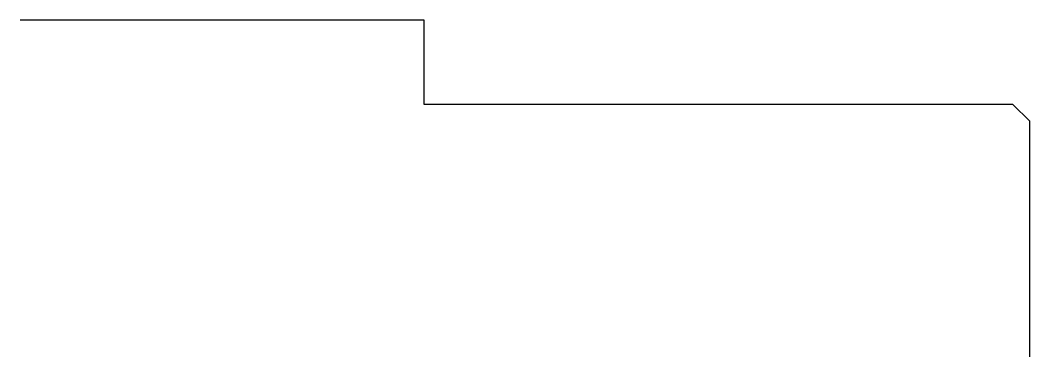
# Model space of a CAD drawing. Header units: millimetres. Extents: x -60 to 0, y 0 to 20.
import ezdxf

# ---------------------------------------------------------------- set-up
doc = ezdxf.new("R2010")
doc.units = ezdxf.units.MM

msp = doc.modelspace()

# ---------------------------------------------------------------- linework, layer by layer
at = {"layer": 'PROFILE'}
for p, q in [((-36, 20), (-60, 20)), ((-36, 15), (-36, 20)), ((-1, 15), (-36, 15)), ((0, 14), (-1, 15)), ((0, 0), (0, 14))]:
    msp.add_line(p, q, dxfattribs=at)

doc.saveas('drawing.dxf')
